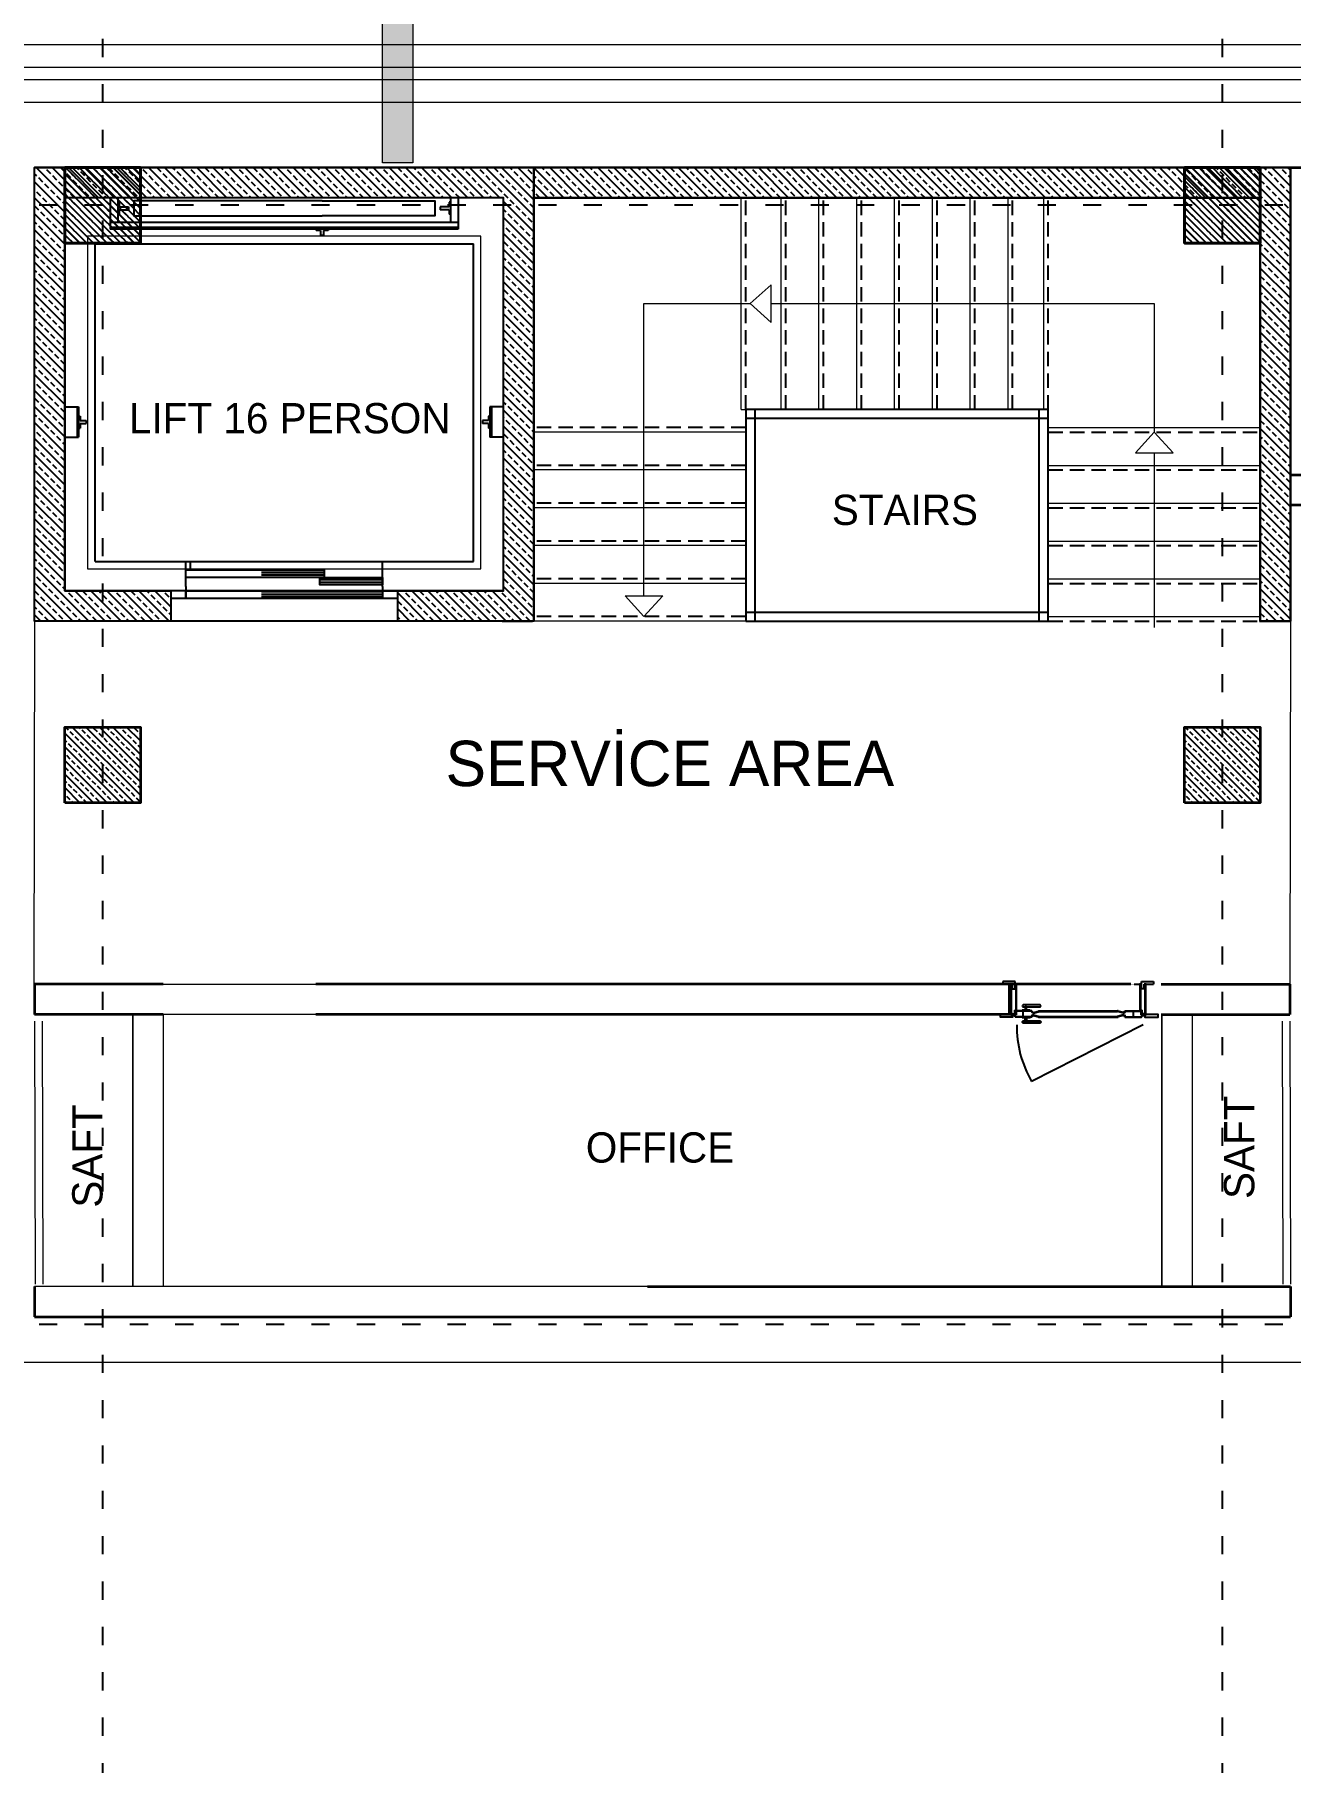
# Model space of a CAD drawing. Header units: millimetres. Extents: x 626118 to 667468, y 4481694 to 4492717.
# Drawn here: x 638785 to 639615, y 4489890 to 4491032 of the extents above; entities that cross this region are included whole.
import ezdxf

# ---------------------------------------------------------------- set-up
doc = ezdxf.new("R2010")
doc.units = ezdxf.units.MM
for name, pattern in [('ACAD_ISO03W100', [30, 12, -18]), ('CENTER2', [1.125, 0.75, -0.125, 0.125, -0.125]), ('DASHED', [19.05, 12.7, -6.35]), ('DUZ', [500, 500]), ('HIDDEN', [0.375, 0.25, -0.125])]:
    doc.linetypes.add(name, pattern=pattern)
doc.layers.get('0').update_dxf_attribs({"color": 1, "linetype": 'DUZ'})
for name, color, linetype in [('3K', 4, 'Continuous'), ('a-door', 2, 'Continuous'), ('DR-WASTE PIPE', 5, 'CENTER2'), ('GOLGE', 8, 'HIDDEN'), ('GÖLGE', 8, 'DASHED'), ('KAPIACI1', 252, 'Continuous'), ('KOLTAR_F', 145, 'Continuous'), ('LOGO', 7, 'Continuous'), ('TR', 8, 'Continuous')]:
    doc.layers.add(name, color=color, linetype=linetype)
for name, color, linetype, lineweight in [('A-ANNO-PATT-4', 173, 'Continuous', 5), ('Area', 41, 'Continuous', 25), ('DUVAR', 7, 'Continuous', 35), ('iç duvar', 7, 'Continuous', 50), ('KOLON_F', 3, 'Continuous', 35)]:
    doc.layers.add(name, color=color, linetype=linetype, lineweight=lineweight)
pattern_1 = [(360, (432331.0077, 4691404.8365), (8e-16, 1.5875), [])]

msp = doc.modelspace()

# ---------------------------------------------------------------- hatches: boundary and pattern name
h = msp.add_hatch(color=33)
h.dxf.hatch_style = 1
h.paths.add_polyline_path([(639015.48, 4491149.33), (639035.48, 4491149.33), (639035.48, 4490947.33), (639015.48, 4490947.33)])
h = msp.add_hatch()
h.set_pattern_fill('ANSI33', color=252, scale=30, angle=90)
h.set_pattern_definition([(135, (5158421.642, 3744151.744), (-5.303300859, -5.303300859), []), (135, (5158421.642, 3744157.0475), (-5.303300859, -5.303300859), [3.75, -1.875])])
h.paths.add_polyline_path([(638875.49, 4490664.33), (638875.49, 4490644.33), (638785.48, 4490644.33), (638785.48, 4490944.33), (639115.48, 4490944.33), (639115.48, 4490644.33), (639025.49, 4490644.33), (639025.49, 4490664.33), (639095.48, 4490664.33), (639095.48, 4490924.33), (638805.48, 4490924.33), (638805.48, 4490664.33)])
h = msp.add_hatch()
h.set_pattern_fill('ANSI33', color=252, scale=30, angle=90)
h.set_pattern_definition([(135, (5159683.7655, 3744151.744), (-5.303300859, -5.303300859), []), (135, (5159683.7655, 3744157.0475), (-5.303300859, -5.303300859), [3.75, -1.875])])
h.paths.add_polyline_path([(639115.48, 4490924.33), (639115.48, 4490944.33), (639615.48, 4490944.33), (639615.48, 4490644.33), (639595.48, 4490644.33), (639595.48, 4490924.33)])
at = {"layer": 'KOLTAR_F'}
h = msp.add_hatch(dxfattribs=at)
h.set_pattern_fill('ANSI33', color=256, angle=90, style=0)
h.set_pattern_definition([(135, (5142337.9514, 3830310.847), (-4.4901280605, -4.4901280605), []), (135, (5142337.9514, 3830315.337), (-4.4901280605, -4.4901280605), [3.175, -1.5875])])
h.paths.add_polyline_path([(638855.48, 4490894.33), (638855.48, 4490944.33), (638805.48, 4490944.33), (638805.48, 4490894.33)])
h = msp.add_hatch(dxfattribs=at)
h.set_pattern_fill('ANSI33', color=256, angle=90, style=0)
h.set_pattern_definition([(135, (5143217.9514, 3830310.847), (-4.4901280605, -4.4901280605), []), (135, (5143217.9514, 3830315.337), (-4.4901280605, -4.4901280605), [3.175, -1.5875])])
h.paths.add_polyline_path([(638805.48, 4490894.33), (638805.48, 4490944.33), (638855.48, 4490944.33), (638855.48, 4490894.33)])
h = msp.add_hatch(dxfattribs=at)
h.set_pattern_fill('ANSI33', color=256, angle=90, style=0)
h.set_pattern_definition([(135, (5143077.9514, 3830310.847), (-4.4901280605, -4.4901280605), []), (135, (5143077.9514, 3830315.337), (-4.4901280605, -4.4901280605), [3.175, -1.5875])])
h.paths.add_polyline_path([(639595.48, 4490894.33), (639595.48, 4490944.33), (639545.48, 4490944.33), (639545.48, 4490894.33)])
h = msp.add_hatch(dxfattribs=at)
h.set_pattern_fill('ANSI33', color=256, angle=90, style=0)
h.set_pattern_definition([(135, (5143957.9514, 3830310.847), (-4.4901280605, -4.4901280605), []), (135, (5143957.9514, 3830315.337), (-4.4901280605, -4.4901280605), [3.175, -1.5875])])
h.paths.add_polyline_path([(639545.48, 4490894.33), (639545.48, 4490944.33), (639595.48, 4490944.33), (639595.48, 4490894.33)])
h = msp.add_hatch(dxfattribs=at)
h.set_pattern_fill('ANSI33', color=256, angle=90, style=0)
h.set_pattern_definition([(135, (5143217.9514, 3829940.847), (-4.4901280605, -4.4901280605), []), (135, (5143217.9514, 3829945.337), (-4.4901280605, -4.4901280605), [3.175, -1.5875])])
h.paths.add_polyline_path([(638805.48, 4490524.33), (638805.48, 4490574.33), (638855.48, 4490574.33), (638855.48, 4490524.33)])
h = msp.add_hatch(dxfattribs=at)
h.set_pattern_fill('ANSI33', color=256, angle=90, style=0)
h.set_pattern_definition([(135, (5143957.9514, 3829940.847), (-4.4901280605, -4.4901280605), []), (135, (5143957.9514, 3829945.337), (-4.4901280605, -4.4901280605), [3.175, -1.5875])])
h.paths.add_polyline_path([(639545.48, 4490524.33), (639545.48, 4490574.33), (639595.48, 4490574.33), (639595.48, 4490524.33)])
at = {"layer": 'TR'}
h = msp.add_hatch(dxfattribs=at)
h.set_pattern_fill('LINE', color=256, scale=0.5, angle=360, style=0)
h.set_pattern_definition(pattern_1)
h.paths.add_polyline_path([(638976.98, 4490678.33), (638976.98, 4490673.33), (638973.98, 4490673.33), (638935.48, 4490673.33), (638935.48, 4490678.33)])
h.paths.add_polyline_path([(639015.48, 4490673.33), (639015.48, 4490668.33), (638973.98, 4490668.33), (638973.98, 4490673.33)])
h = msp.add_hatch(dxfattribs=at)
h.set_pattern_fill('LINE', color=256, scale=0.5, angle=360, style=0)
h.set_pattern_definition(pattern_1)
h.paths.add_polyline_path([(639015.48, 4490664.33), (639015.48, 4490659.33), (638935.48, 4490659.33), (638935.48, 4490664.33)])

# ---------------------------------------------------------------- linework, layer by layer
at = {"color": 232, "linetype": 'ACAD_ISO03W100'}
for p, q in [((638830.48, 4492079.33), (638830.48, 4488949.33)), ((639570.48, 4492079.33), (639570.48, 4488949.33)), ((641170.48, 4490919.33), (637230.48, 4490919.33)), ((641170.48, 4490179.33), (637230.48, 4490179.33))]:
    msp.add_line(p, q, dxfattribs=at)
at = {"color": 7}
for p, q in [((639615.48, 4490944.33), (638785.48, 4490944.33)), ((639115.48, 4490644.33), (639115.48, 4490944.33)), ((639115.48, 4490644.33), (639115.48, 4490944.33)), ((639615.48, 4490944.33), (639615.48, 4490644.33)), ((639095.48, 4490924.33), (638805.48, 4490924.33)), ((638805.48, 4490664.33), (638805.48, 4490924.33)), ((639095.48, 4490664.33), (639095.48, 4490924.33)), ((639115.48, 4490924.33), (639595.48, 4490924.33)), ((639595.48, 4490924.33), (639595.48, 4490644.33)), ((639095.48, 4490664.33), (638805.48, 4490664.33)), ((639115.48, 4490644.33), (638785.48, 4490644.33)), ((639094.53, 4490644.33), (639114.53, 4490644.33)), ((639595.01, 4490644.33), (639615.01, 4490644.33)), ((639429.71, 4490384.33), (639429.71, 4490404.33)), ((639519.71, 4490384.33), (639519.71, 4490404.33))]:
    msp.add_line(p, q, dxfattribs=at)
at = {"color": 0, "lineweight": 18, "ltscale": 40}
for p, q in [((639115.48, 4490944.33), (638785.48, 4490944.33)), ((639115.48, 4490644.33), (639115.48, 4490944.33)), ((639115.48, 4490944.33), (639115.48, 4490644.33)), ((639095.48, 4490924.33), (638805.48, 4490924.33)), ((638805.48, 4490924.33), (638805.48, 4490664.33)), ((639095.48, 4490664.33), (639095.48, 4490924.33)), ((638875.49, 4490664.33), (638805.48, 4490664.33)), ((639095.48, 4490664.33), (639025.49, 4490664.33)), ((638875.49, 4490644.33), (638785.48, 4490644.33)), ((639115.48, 4490644.33), (639025.49, 4490644.33))]:
    msp.add_line(p, q, dxfattribs=at)
at = {"color": 30}
msp.add_line((639519.71, 4490404.33), (639519.71, 4490384.33), dxfattribs=at)
at = {"color": 7}
for points in [[(638875.49, 4490664.33), (638875.49, 4490644.33), (638785.48, 4490644.33), (638785.48, 4490944.33), (639115.48, 4490944.33), (639115.48, 4490644.33), (639025.49, 4490644.33), (639025.49, 4490664.33), (639095.48, 4490664.33), (639095.48, 4490924.33), (638805.48, 4490924.33), (638805.48, 4490664.33), (638875.49, 4490664.33)], [(639115.48, 4490924.33), (639115.48, 4490944.33), (639615.48, 4490944.33), (639615.48, 4490644.33), (639595.48, 4490644.33), (639595.48, 4490924.33), (639115.48, 4490924.33)]]:
    msp.add_lwpolyline(points, dxfattribs=at)
at = {"color": 0, "lineweight": 18, "ltscale": 40}
for points in [[(639080.48, 4490898.85), (638820.48, 4490898.85), (638820.48, 4490678.85), (639080.48, 4490678.85)], [(639075.48, 4490893.85), (638825.48, 4490893.85), (638825.48, 4490683.85), (639075.48, 4490683.85)]]:
    msp.add_lwpolyline(points, close=True, dxfattribs=at)
at = {"layer": '3K'}
for p, q in [((638835.48, 4490923.94), (638835.48, 4490903.6)), ((638840.48, 4490923.94), (638840.48, 4490907.88)), ((638840.48, 4490921.38), (638841.48, 4490921.38)), ((638841.48, 4490921.38), (638841.48, 4490918.38)), ((638841.48, 4490918.38), (638847.48, 4490918.38)), ((638841.48, 4490916.38), (638847.48, 4490916.38)), ((638841.48, 4490916.38), (638841.48, 4490913.38)), ((638847.48, 4490918.38), (638847.48, 4490916.38)), ((639059.48, 4490918.38), (639053.48, 4490918.38)), ((639053.48, 4490918.38), (639053.48, 4490916.38)), ((639059.48, 4490916.38), (639053.48, 4490916.38)), ((639059.48, 4490921.38), (639059.48, 4490918.38)), ((639060.48, 4490921.38), (639059.48, 4490921.38)), ((639059.48, 4490916.38), (639059.48, 4490913.38)), ((639060.48, 4490923.94), (639060.48, 4490907.88)), ((639065.48, 4490923.94), (639065.48, 4490903.6)), ((639065.48, 4490907.88), (638835.48, 4490907.88)), ((638840.48, 4490913.38), (638841.48, 4490913.38)), ((639060.48, 4490913.38), (639059.48, 4490913.38)), ((638825.48, 4490683.85), (638825.48, 4490893.85)), ((638825.48, 4490893.85), (639075.48, 4490893.85)), ((639065.48, 4490904.6), (638835.48, 4490904.6)), ((639065.48, 4490903.6), (638835.48, 4490903.6)), ((638971.48, 4490903.6), (638971.48, 4490902.6)), ((638974.48, 4490902.6), (638971.48, 4490902.6)), ((638974.48, 4490902.6), (638974.48, 4490899.29)), ((638976.48, 4490899.29), (638974.48, 4490899.29)), ((638976.48, 4490902.6), (638976.48, 4490899.29)), ((638979.48, 4490902.6), (638976.48, 4490902.6)), ((638979.48, 4490903.6), (638979.48, 4490902.6)), ((639075.48, 4490683.85), (639075.48, 4490893.85)), ((638805.48, 4490785.97), (638814.54, 4490785.97)), ((638813.54, 4490785.97), (638813.54, 4490765.97)), ((638814.54, 4490785.97), (638814.54, 4490765.97)), ((638814.54, 4490779.97), (638815.54, 4490779.97)), ((638815.54, 4490779.97), (638815.54, 4490776.97)), ((639086.43, 4490779.97), (639085.43, 4490779.97)), ((639085.43, 4490779.97), (639085.43, 4490776.97)), ((639095.48, 4490785.97), (639086.43, 4490785.97)), ((639086.43, 4490785.97), (639086.43, 4490765.97)), ((639087.43, 4490785.97), (639087.43, 4490765.97)), ((638814.54, 4490771.97), (638815.54, 4490771.97)), ((638815.54, 4490776.97), (638819.54, 4490776.97)), ((638815.54, 4490774.97), (638815.54, 4490771.97)), ((638815.54, 4490774.97), (638819.54, 4490774.97)), ((638819.54, 4490776.97), (638819.54, 4490774.97)), ((639085.43, 4490776.97), (639081.43, 4490776.97)), ((639081.43, 4490776.97), (639081.43, 4490774.97)), ((639085.43, 4490774.97), (639081.43, 4490774.97)), ((639085.43, 4490774.97), (639085.43, 4490771.97)), ((639086.43, 4490771.97), (639085.43, 4490771.97)), ((638805.48, 4490765.97), (638814.54, 4490765.97)), ((639095.48, 4490765.97), (639086.43, 4490765.97)), ((638825.48, 4490683.85), (639075.48, 4490683.85)), ((638885.49, 4490667.33), (638885.49, 4490683.85)), ((638888.49, 4490678.33), (638888.49, 4490683.85)), ((639015.49, 4490667.33), (639015.49, 4490683.85)), ((638885.49, 4490667.33), (638885.49, 4490659.33)), ((639015.49, 4490667.33), (639015.49, 4490659.33)), ((638897.21, 4490664.33), (638875.49, 4490664.33)), ((638897.21, 4490659.33), (638875.49, 4490659.33)), ((638885.49, 4490659.33), (638885.49, 4490664.33))]:
    msp.add_line(p, q, dxfattribs=at)
for points in [[(638975.48, 4490922.38), (638850.98, 4490922.38), (638850.98, 4490912.38), (638975.48, 4490912.38)], [(638975.48, 4490922.38), (639049.98, 4490922.38), (639049.98, 4490912.38), (638975.48, 4490912.38)], [(639025.49, 4490659.33), (638885.49, 4490659.33), (638885.49, 4490664.33), (639025.49, 4490664.33)]]:
    msp.add_lwpolyline(points, dxfattribs=at)
for points in [[(638976.98, 4490673.33), (638885.49, 4490673.33), (638885.49, 4490678.33), (638976.98, 4490678.33)], [(639015.49, 4490668.33), (638973.98, 4490668.33), (638973.98, 4490673.33), (639015.49, 4490673.33)]]:
    msp.add_lwpolyline(points, close=True, dxfattribs=at)
at = {"layer": 'A-ANNO-PATT-4'}
msp.add_line((639252.48, 4490784.33), (639255.48, 4490784.33), dxfattribs=at)
for points in [[(639272.22, 4490854.33), (639272.22, 4490866.79), (639258.48, 4490854.33), (639272.22, 4490841.87), (639272.22, 4490854.33), (639525.48, 4490854.33), (639525.48, 4490769.33)], [(639188.18, 4490661.06), (639200.65, 4490661.06), (639188.18, 4490647.33), (639175.72, 4490661.06), (639188.18, 4490661.06), (639188.18, 4490854.33), (639258.48, 4490854.33)], [(639525.48, 4490755.59), (639537.94, 4490755.59), (639525.48, 4490769.33), (639513.02, 4490755.59), (639525.48, 4490755.59), (639525.48, 4490640.16)]]:
    msp.add_lwpolyline(points, dxfattribs=at)
at = {"layer": 'a-door'}
for p, q in [((639433.5, 4490406.13), (639425.5, 4490406.13)), ((639425.5, 4490406.13), (639425.5, 4490404.33)), ((639425.5, 4490406.13), (639425.5, 4490404.33)), ((639431.7, 4490404.33), (639425.5, 4490404.33)), ((639430.4, 4490404.33), (639431.7, 4490404.33)), ((639430.4, 4490404.33), (639431.7, 4490404.33)), ((639431.05, 4490384.33), (639431.05, 4490404.33)), ((639431.7, 4490401.13), (639431.7, 4490404.33)), ((639431.7, 4490401.13), (639431.7, 4490404.33)), ((639433.5, 4490401.13), (639433.5, 4490406.13)), ((639433.5, 4490401.13), (639433.5, 4490406.13)), ((639433.5, 4490404.33), (639434.8, 4490404.33)), ((639434.25, 4490404.01), (639433.5, 4490404.01)), ((639434.25, 4490387.03), (639434.25, 4490404.01)), ((639434.55, 4490386.73), (639434.55, 4490404.33)), ((639516.96, 4490404.33), (639515.66, 4490404.33)), ((639516.21, 4490386.73), (639516.21, 4490404.33)), ((639516.51, 4490404.01), (639516.96, 4490404.01)), ((639516.51, 4490387.03), (639516.51, 4490404.01)), ((639516.96, 4490401.13), (639516.96, 4490406.13)), ((639516.96, 4490406.13), (639524.96, 4490406.13)), ((639520.06, 4490404.33), (639518.76, 4490404.33)), ((639518.76, 4490401.13), (639518.76, 4490404.33)), ((639518.76, 4490404.33), (639524.96, 4490404.33)), ((639519.71, 4490384.33), (639519.71, 4490404.33)), ((639524.96, 4490406.13), (639524.96, 4490404.33)), ((639431.7, 4490401.13), (639433.5, 4490401.13)), ((639431.7, 4490401.13), (639433.5, 4490401.13)), ((639518.76, 4490401.13), (639516.96, 4490401.13)), ((639431.35, 4490384.64), (639433.25, 4490384.64)), ((639431.35, 4490384.33), (639433.55, 4490384.33)), ((639433.59, 4490382.53), (639433.15, 4490384.33)), ((639433.15, 4490384.33), (639433.85, 4490384.33)), ((639433.22, 4490384.03), (639434.15, 4490384.03)), ((639434.25, 4490387.03), (639433.25, 4490387.03)), ((639433.25, 4490384.64), (639433.25, 4490387.03)), ((639444.28, 4490382.83), (639433.52, 4490382.83)), ((639434.55, 4490386.73), (639433.55, 4490386.73)), ((639433.55, 4490384.33), (639433.55, 4490386.73)), ((639444.68, 4490382.53), (639433.59, 4490382.53)), ((639444.68, 4490386.73), (639433.85, 4490386.73)), ((639433.85, 4490386.73), (639433.85, 4490384.33)), ((639444.28, 4490386.43), (639434.15, 4490386.43)), ((639434.15, 4490386.43), (639434.15, 4490384.03)), ((639438.9, 4490382.83), (639438.9, 4490386.43)), ((639444.68, 4490386.43), (639444.68, 4490386.73)), ((639444.68, 4490382.83), (639444.68, 4490382.53)), ((639445.28, 4490385.83), (639445.51, 4490385.83)), ((639445.28, 4490385.23), (639445.28, 4490385.43)), ((639445.58, 4490385.23), (639445.28, 4490385.23)), ((639445.28, 4490384.03), (639445.28, 4490383.83)), ((639445.58, 4490384.03), (639445.28, 4490384.03)), ((639445.28, 4490383.43), (639445.51, 4490383.43)), ((639445.51, 4490385.63), (639445.51, 4490385.83)), ((639445.51, 4490385.63), (639445.66, 4490385.63)), ((639445.51, 4490383.63), (639445.66, 4490383.63)), ((639445.51, 4490383.63), (639445.51, 4490383.43)), ((639445.58, 4490385.23), (639449.48, 4490386.23)), ((639445.58, 4490384.03), (639449.48, 4490383.03)), ((639445.66, 4490385.63), (639449.08, 4490386.5)), ((639445.66, 4490383.63), (639449.08, 4490382.75)), ((639449.08, 4490386.73), (639449.48, 4490386.73)), ((639449.08, 4490386.73), (639449.08, 4490386.5)), ((639449.08, 4490386.73), (639449.08, 4490386.5)), ((639449.08, 4490382.53), (639449.08, 4490382.75)), ((639449.08, 4490382.53), (639449.08, 4490382.75)), ((639449.08, 4490382.53), (639449.48, 4490382.53)), ((639449.48, 4490386.73), (639501.67, 4490386.73)), ((639449.48, 4490386.33), (639501.27, 4490386.33)), ((639449.48, 4490386.33), (639449.48, 4490386.23)), ((639449.48, 4490382.93), (639449.48, 4490383.03)), ((639449.48, 4490382.93), (639501.27, 4490382.93)), ((639449.48, 4490382.53), (639501.67, 4490382.53)), ((639501.67, 4490386.73), (639501.27, 4490386.73)), ((639501.27, 4490386.33), (639501.27, 4490386.23)), ((639505.17, 4490385.23), (639501.27, 4490386.23)), ((639505.17, 4490384.03), (639501.27, 4490383.03)), ((639501.27, 4490382.93), (639501.27, 4490383.03)), ((639501.67, 4490382.53), (639501.27, 4490382.53)), ((639501.67, 4490386.73), (639501.67, 4490386.5)), ((639501.67, 4490386.73), (639501.67, 4490386.5)), ((639505.1, 4490385.63), (639501.67, 4490386.5)), ((639505.1, 4490383.63), (639501.67, 4490382.75)), ((639501.67, 4490382.53), (639501.67, 4490382.75)), ((639501.67, 4490382.53), (639501.67, 4490382.75)), ((639505.25, 4490385.63), (639505.1, 4490385.63)), ((639505.25, 4490383.63), (639505.1, 4490383.63)), ((639505.17, 4490385.23), (639505.47, 4490385.23)), ((639505.17, 4490384.03), (639505.47, 4490384.03)), ((639505.47, 4490385.83), (639505.25, 4490385.83)), ((639505.25, 4490385.63), (639505.25, 4490385.83)), ((639505.25, 4490383.63), (639505.25, 4490383.43)), ((639505.47, 4490383.43), (639505.25, 4490383.43)), ((639505.47, 4490385.23), (639505.47, 4490385.43)), ((639505.47, 4490384.03), (639505.47, 4490383.83)), ((639506.07, 4490386.73), (639516.91, 4490386.73)), ((639506.07, 4490386.43), (639506.07, 4490386.73)), ((639506.07, 4490382.83), (639506.07, 4490382.53)), ((639506.07, 4490382.53), (639517.16, 4490382.53)), ((639506.47, 4490386.43), (639516.61, 4490386.43)), ((639506.47, 4490382.83), (639517.24, 4490382.83)), ((639511.86, 4490382.83), (639511.86, 4490386.43)), ((639516.21, 4490386.73), (639517.21, 4490386.73)), ((639516.51, 4490387.03), (639517.51, 4490387.03)), ((639516.61, 4490386.43), (639516.61, 4490384.03)), ((639517.53, 4490384.03), (639516.61, 4490384.03)), ((639516.91, 4490386.73), (639516.91, 4490384.33)), ((639517.61, 4490384.33), (639516.91, 4490384.33)), ((639517.16, 4490382.53), (639517.61, 4490384.33)), ((639517.21, 4490384.33), (639517.21, 4490386.73)), ((639519.41, 4490384.33), (639517.21, 4490384.33)), ((639517.51, 4490384.64), (639517.51, 4490387.03)), ((639519.41, 4490384.64), (639517.51, 4490384.64)), ((639520.21, 4490384.33), (639519.71, 4490384.33))]:
    msp.add_line(p, q, dxfattribs=at)
for points in [[(639438.45, 4490390.03), (639438.45, 4490389.93, 0.4142136), (639439.15, 4490389.23), (639449.75, 4490389.23, 0.4142136), (639450.45, 4490389.93), (639450.45, 4490390.03, 0.4142136), (639449.75, 4490390.73), (639439.15, 4490390.73, 0.4142136)], [(639438.45, 4490379.23), (639438.45, 4490379.33, -0.4142136), (639439.15, 4490380.03), (639449.75, 4490380.03, -0.4142136), (639450.45, 4490379.33), (639450.45, 4490379.23, -0.4142136), (639449.75, 4490378.53), (639439.15, 4490378.53, -0.4142136)]]:
    msp.add_lwpolyline(points, format="xyb", close=True, dxfattribs=at)
for points in [[(639431.35, 4490384.33), (639431.85, 4490384.33), (639431.85, 4490382.53), (639423.85, 4490382.53), (639423.85, 4490384.33), (639431.05, 4490384.33)], [(639519.66, 4490384.33), (639519.16, 4490384.33), (639519.16, 4490382.53), (639528.15, 4490382.53), (639528.15, 4490384.33), (639519.96, 4490384.33)]]:
    msp.add_lwpolyline(points, dxfattribs=at)
for points in [[(639431.05, 4490385.08), (639431.35, 4490385.08), (639431.35, 4490383.58), (639431.05, 4490383.58)], [(639431.05, 4490385.08), (639431.35, 4490385.08), (639431.35, 4490383.58), (639431.05, 4490383.58)], [(639438.15, 4490387.23), (639438.15, 4490386.73), (639443.15, 4490386.73), (639443.15, 4490387.23)], [(639438.15, 4490382.03), (639438.15, 4490382.53), (639443.15, 4490382.53), (639443.15, 4490382.03)], [(639440.15, 4490389.23), (639440.15, 4490387.23), (639441.15, 4490387.23), (639441.15, 4490389.23)], [(639440.15, 4490380.03), (639440.15, 4490382.03), (639441.15, 4490382.03), (639441.15, 4490380.03)], [(639519.71, 4490385.08), (639519.41, 4490385.08), (639519.41, 4490383.58), (639519.71, 4490383.58)]]:
    msp.add_lwpolyline(points, close=True, dxfattribs=at)
msp.add_circle((639518.05, 4490383.83), 0.5, dxfattribs=at)
for centre, radius, start, end in [((639445.28, 4490386.43), 1, 180, 270), ((639445.28, 4490382.83), 1, 90, 180), ((639445.28, 4490386.43), 0.6, 180, 270), ((639445.28, 4490382.83), 0.6, 90, 180), ((639505.47, 4490386.43), 0.6, 270, 0), ((639505.47, 4490386.43), 1, 270, 0), ((639505.47, 4490382.83), 1, 0, 90), ((639505.47, 4490382.83), 0.6, 0, 90)]:
    msp.add_arc(centre, radius, start, end, dxfattribs=at)
at = {"layer": 'Area'}
for p, q in [((639615.48, 4490644.33), (639615.48, 4490898.33)), ((639455.48, 4490784.33), (639255.48, 4490784.33)), ((639255.48, 4490784.33), (639255.48, 4490644.33)), ((639261.48, 4490784.33), (639261.48, 4490644.33)), ((639449.48, 4490644.33), (639449.48, 4490784.33)), ((639455.48, 4490644.33), (639455.48, 4490784.33)), ((639455.48, 4490778.33), (639255.48, 4490778.33)), ((639255.48, 4490650.33), (639455.48, 4490650.33)), ((639255.48, 4490644.33), (639455.48, 4490644.33))]:
    msp.add_line(p, q, dxfattribs=at)
for points in [[(639615.48, 4490644.33), (639615.48, 4490944.33), (639185.48, 4490944.33)], [(639595.48, 4490944.33), (639615.48, 4490944.33), (639615.48, 4490644.33)]]:
    msp.add_lwpolyline(points, dxfattribs=at)
at = {"layer": 'DR-WASTE PIPE', "linetype": 'Continuous', "lineweight": 18, "ltscale": 12}
for p, q in [((641075.48, 4491025.37, 0), (638486.91, 4491025.37, 0)), ((641075.48, 4491010.37, 0.01), (638487.5, 4491010.37, 0.01))]:
    msp.add_line(p, q, dxfattribs=at)
at = {"layer": 'DR-WASTE PIPE', "color": 6, "linetype": 'Continuous', "lineweight": 18, "ltscale": 12}
for p, q in [((639924.34, 4491002.37), (638532.25, 4491002.37)), ((639924.34, 4490987.36), (638531.66, 4490987.36))]:
    msp.add_line(p, q, dxfattribs=at)
at = {"layer": 'DUVAR'}
for p, q in [((639615.48, 4490944.33), (639985.48, 4490944.33)), ((639615.48, 4490741.2), (639696.48, 4490741.2)), ((639615.48, 4490721.2), (639696.88, 4490721.2)), ((638785.48, 4490404.33), (638785.48, 4490384.33)), ((638870.48, 4490404.33), (638785.48, 4490404.33)), ((639510.01, 4490404.33), (638971.26, 4490404.33)), ((639429.71, 4490384.33), (639429.71, 4490404.33)), ((639519.71, 4490384.33), (639519.71, 4490404.33)), ((639519.71, 4490384.33), (639519.71, 4490404.33)), ((639530.01, 4490404.33), (639615.01, 4490404.33)), ((639615.01, 4490404.33), (639615.01, 4490384.33)), ((638870.48, 4490384.33), (638785.48, 4490384.33)), ((639429.71, 4490384.33), (638971.26, 4490384.33)), ((639530.01, 4490384.33), (639615.01, 4490384.33)), ((638785.48, 4490204.33), (638785.48, 4490184.33)), ((639190.48, 4490204.33), (639615.48, 4490204.33)), ((639615.48, 4490204.33), (639615.48, 4490184.33)), ((638785.48, 4490184.33), (639615.48, 4490184.33))]:
    msp.add_line(p, q, dxfattribs=at)
at = {"layer": 'GOLGE', "ltscale": 0.5}
msp.add_line((639434.8, 4490404.33), (639516.96, 4490404.33), dxfattribs=at)
at = {"layer": 'GÖLGE', "ltscale": 0.75}
for p, q in [((639255.48, 4490784.33), (639255.48, 4490924.33)), ((639281.91, 4490784.33), (639281.91, 4490924.33)), ((639306.91, 4490784.33), (639306.91, 4490924.33)), ((639331.91, 4490784.33), (639331.91, 4490924.33)), ((639356.91, 4490784.33), (639356.91, 4490924.33)), ((639381.91, 4490784.33), (639381.91, 4490924.33)), ((639406.91, 4490784.33), (639406.91, 4490924.33)), ((639431.91, 4490784.33), (639431.91, 4490924.33)), ((639455.48, 4490784.33), (639455.48, 4490924.33)), ((639255.48, 4490772.33), (639115.48, 4490772.33)), ((639455.48, 4490769.33), (639595.48, 4490769.33)), ((639255.48, 4490747.33), (639115.48, 4490747.33)), ((639455.48, 4490744.33), (639595.48, 4490744.33)), ((639255.48, 4490722.33), (639115.48, 4490722.33)), ((639455.48, 4490719.33), (639595.48, 4490719.33)), ((639255.48, 4490697.33), (639115.48, 4490697.33)), ((639455.48, 4490694.33), (639595.48, 4490694.33)), ((639255.48, 4490672.33), (639115.48, 4490672.33)), ((639455.48, 4490669.33), (639595.48, 4490669.33)), ((639255.48, 4490647.33), (639115.48, 4490647.33)), ((639455.48, 4490644.33), (639595.48, 4490644.33))]:
    msp.add_line(p, q, dxfattribs=at)
at = {"layer": 'iç duvar', "color": 252, "linetype": 'Continuous', "lineweight": 5, "true_color": 0x939598}
msp.add_line((638855.48, 4490944.33), (639545.48, 4490944.33), dxfattribs=at)
at = {"layer": 'iç duvar', "color": 251, "lineweight": 5}
for p, q in [((639252.48, 4490784.33), (639252.48, 4490924.33)), ((639278.91, 4490784.33), (639278.91, 4490924.33)), ((639303.91, 4490784.33), (639303.91, 4490924.33)), ((639328.91, 4490784.33), (639328.91, 4490924.33)), ((639353.91, 4490784.33), (639353.91, 4490924.33)), ((639378.91, 4490784.33), (639378.91, 4490924.33)), ((639403.91, 4490784.33), (639403.91, 4490924.33)), ((639428.91, 4490784.33), (639428.91, 4490924.33)), ((639452.48, 4490784.33), (639452.48, 4490924.33)), ((639255.48, 4490769.33), (639115.48, 4490769.33)), ((639455.48, 4490772.33), (639595.48, 4490772.33)), ((639455.48, 4490747.33), (639595.48, 4490747.33)), ((639255.48, 4490744.33), (639115.48, 4490744.33)), ((639455.48, 4490722.33), (639595.48, 4490722.33)), ((639255.48, 4490719.33), (639115.48, 4490719.33)), ((639255.48, 4490694.33), (639115.48, 4490694.33)), ((639455.48, 4490697.33), (639595.48, 4490697.33)), ((639255.48, 4490669.33), (639115.48, 4490669.33)), ((639455.48, 4490672.33), (639595.48, 4490672.33)), ((638785.48, 4490644.33), (638785.01, 4490404.33)), ((639255.48, 4490644.33), (639115.48, 4490644.33)), ((639455.48, 4490647.33), (639595.48, 4490647.33)), ((639615.48, 4490644.33), (639615.01, 4490404.33)), ((638785.48, 4490379.89), (638785.96, 4490205.88)), ((638790.48, 4490379.89), (638790.96, 4490205.88)), ((639610.01, 4490379.89), (639610.48, 4490205.88)), ((639615.01, 4490379.89), (639615.48, 4490205.88))]:
    msp.add_line(p, q, dxfattribs=at)
at = {"layer": 'iç duvar', "color": 7, "lineweight": 18}
msp.add_line((639190.48, 4490204.33), (638785.48, 4490204.33), dxfattribs=at)
for points in [[(639015.48, 4491149.33), (639035.48, 4491149.33), (639035.48, 4490947.33), (639015.48, 4490947.33)], [(639530.48, 4490384.33), (639550.48, 4490384.33), (639550.48, 4490204.33), (639530.48, 4490204.33)]]:
    msp.add_lwpolyline(points, close=True, dxfattribs=at)
for points in [[(638870.48, 4490404.33), (639429.71, 4490404.33), (639429.71, 4490384.33), (638870.48, 4490384.33)], [(638850.48, 4490384.33), (638850.48, 4490204.33)], [(638870.48, 4490384.33), (638870.48, 4490384.33), (638870.48, 4490204.33), (638850.48, 4490204.33), (638850.48, 4490384.33)], [(638870.48, 4490384.33), (638870.48, 4490204.33)], [(639530.48, 4490384.33), (639530.48, 4490204.33)], [(639550.48, 4490384.33), (639550.48, 4490204.33)]]:
    msp.add_lwpolyline(points, dxfattribs=at)
at = {"layer": 'iç duvar', "color": 7, "linetype": 'Continuous', "lineweight": 5}
msp.add_lwpolyline([(639000.48, 4489094.33), (638415.48, 4489094.33), (638415.48, 4490154.33), (639985.48, 4490154.33), (639985.48, 4489094.33), (639400.48, 4489094.33)], dxfattribs=at)
at = {"layer": 'KAPIACI1'}
for p, q in [((639025.49, 4490664.33), (638875.49, 4490664.33)), ((639025.49, 4490644.33), (638875.49, 4490644.33))]:
    msp.add_line(p, q, dxfattribs=at)
at = {"layer": 'KOLON_F'}
for points in [[(638855.48, 4490894.33), (638855.48, 4490944.33), (638805.48, 4490944.33), (638805.48, 4490894.33)], [(638805.48, 4490894.33), (638805.48, 4490944.33), (638855.48, 4490944.33), (638855.48, 4490894.33)], [(639595.48, 4490894.33), (639595.48, 4490944.33), (639545.48, 4490944.33), (639545.48, 4490894.33)], [(639545.48, 4490894.33), (639545.48, 4490944.33), (639595.48, 4490944.33), (639595.48, 4490894.33)], [(638805.48, 4490524.33), (638805.48, 4490574.33), (638855.48, 4490574.33), (638855.48, 4490524.33)], [(639545.48, 4490524.33), (639545.48, 4490574.33), (639595.48, 4490574.33), (639595.48, 4490524.33)]]:
    msp.add_lwpolyline(points, close=True, dxfattribs=at)
at = {"layer": 'LOGO'}
msp.add_line((639518.17, 4490377.53), (639444.46, 4490340.03), dxfattribs=at)
msp.add_arc((639506.98, 4490376.52), 72.39, 179.20366, 210.27161, dxfattribs=at)

# ---------------------------------------------------------------- texts
at = {"attachment_point": 1}
for s, width, insert, char_height in [('{\\fCentury Gothic|b0|i0|c162|p34;\\C7;LIFT 16 PERSON}', 238.5941, (638847.86, 4490788.56), 20), ('{\\fCentury Gothic|b0|i0|c162|p34;\\C7;STAIRS}', 98.4847, (639312.37, 4490727.97), 20), ('{\\fCentury Gothic|b0|i0|c162|p34;\\C7; SERVİCE AREA}', 333.7189, (639045.97, 4490565.28), 30), ('{\\fCentury Gothic|b0|i0|c0|p34;\\C7;OFFICE}', 238.5941, (639149.81, 4490306.35), 20)]:
    msp.add_mtext_dynamic_manual_height_columns(s, width=width, gutter_width=12.5, heights=[0], dxfattribs=dict(at, insert=insert, char_height=char_height))
at = {"char_height": 20, "attachment_point": 1, "rotation": 90}
for insert in [(638810.36, 4490256.55), (639571.59, 4490262.27)]:
    msp.add_mtext_dynamic_manual_height_columns('{\\fCentury Gothic|b0|i0|c162|p34;\\C7;SAFT}', width=80.9215, gutter_width=12.5, heights=[0], dxfattribs=dict(at, insert=insert))

doc.saveas('drawing.dxf')
